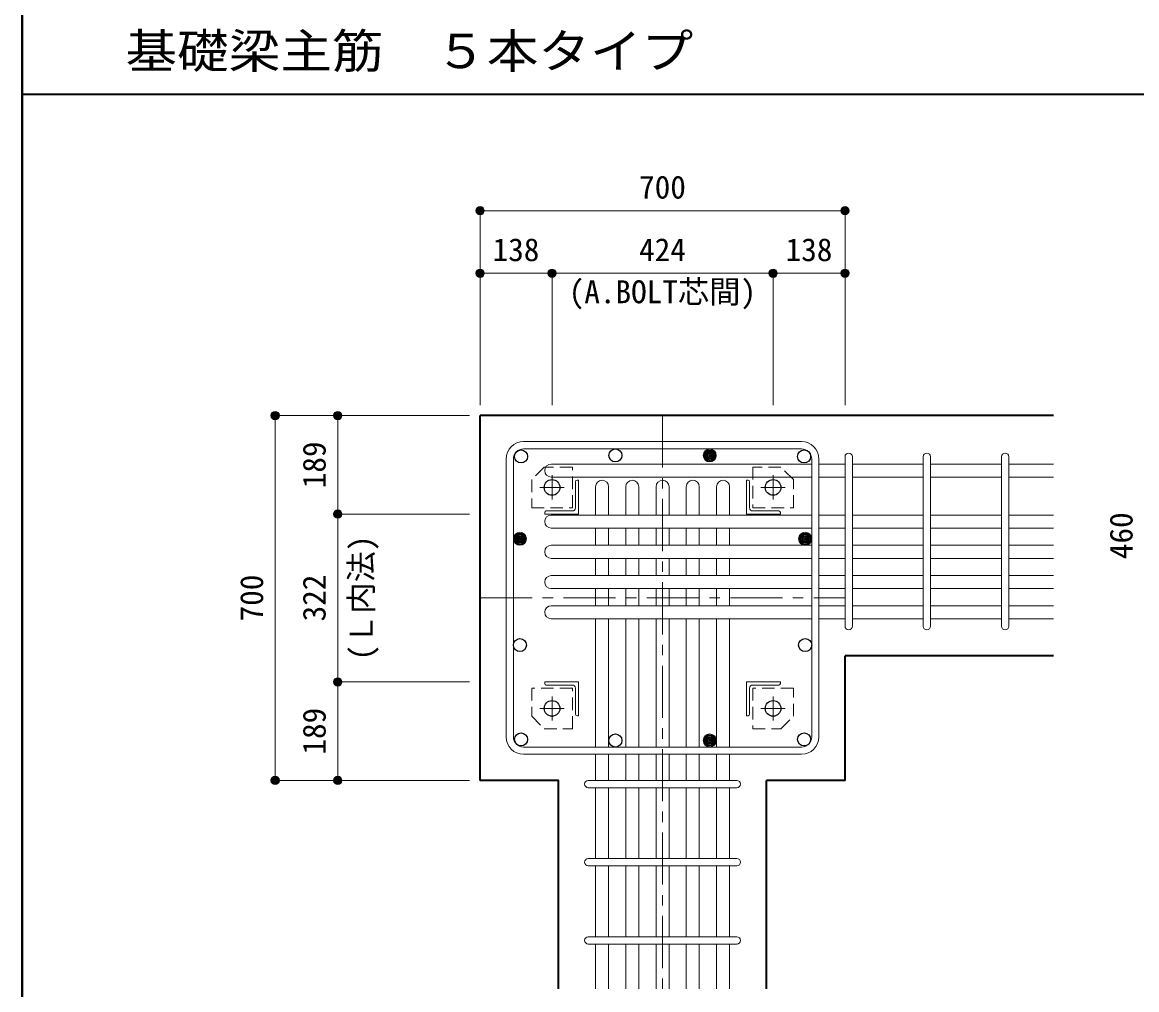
# Model space of a CAD drawing. Units: millimetres at full size, sheet at 1:20. Extents: x -3982 to 3969, y -2797 to 2801.
# Drawn here: x -3982 to -1844, y -1866 to -10 of the extents above; entities that cross this region are included whole.
import ezdxf
from ezdxf.enums import TextEntityAlignment as Align

# ---------------------------------------------------------------- set-up
doc = ezdxf.new("R2010")
doc.units = ezdxf.units.MM
doc.header["$LTSCALE"] = 20
doc.header["$PDMODE"] = 32
doc.header["$PDSIZE"] = 12
doc.linetypes.add('CHAIN1', pattern=[8, 5, -1, 1, -1])
doc.linetypes.add('DASHED1', pattern=[1.8, 1.2, -0.6])
for name, color, linetype, lineweight in [('6-1_躯体線', 2, 'Continuous', 35), ('6-2_A.Bolt_', 4, 'Continuous', 9), ('6-3_柱型主筋', 4, 'Continuous', 9), ('6-4_フープ', 7, 'Continuous', 18), ('6-5_梁主筋', 7, 'Continuous', 18), ('6-6_S.T.P.', 7, 'Continuous', 18), ('6-7_文字', 7, 'Continuous', 18), ('6-9', 4, 'DASHED1', 9), ('6-D_寸法', 4, 'Continuous', 9), ('F-0_枠', 6, 'Continuous', 40)]:
    doc.layers.add(name, color=color, linetype=linetype, lineweight=lineweight)
doc.styles.add('ＭＳ ゴシック', font='')
doc.styles.get('ＭＳ ゴシック').set_extended_font_data('MS Gothic')

msp = doc.modelspace()

# ---------------------------------------------------------------- linework, layer by layer
at = {"layer": '6-1_躯体線'}
for p, q in [((-2003.87, -764.67), (-3103.87, -764.67)), ((-3103.87, -1464.67), (-3103.87, -764.67)), ((-2003.87, -1225.67), (-2403.87, -1225.67)), ((-2403.87, -1464.67), (-2403.87, -1225.67)), ((-2554.37, -1864.67), (-2554.37, -1464.67)), ((-2403.87, -1464.67), (-2554.37, -1464.67))]:
    msp.add_line(p, q, dxfattribs=at)
msp.add_lwpolyline([(-2953.37, -1864.67), (-2953.37, -1464.67), (-3103.87, -1464.67)], dxfattribs=at)
at = {"layer": '6-2_A.Bolt_', "linetype": 'CHAIN1'}
for p, q in [((-2965.87, -925.87), (-2965.87, -879.37)), ((-2541.87, -925.87), (-2541.87, -879.37)), ((-2942.67, -902.67), (-2989.17, -902.67)), ((-2565.07, -902.67), (-2518.57, -902.67)), ((-2965.87, -1303.47), (-2965.87, -1349.97)), ((-2541.87, -1303.47), (-2541.87, -1349.97)), ((-2942.67, -1326.67), (-2989.17, -1326.67)), ((-2565.07, -1326.67), (-2518.57, -1326.67))]:
    msp.add_line(p, q, dxfattribs=at)
at = {"layer": '6-2_A.Bolt_'}
for p, q in [((-2920.87, -891.67), (-2920.87, -941.67)), ((-2914.87, -888.67), (-2917.87, -888.67)), ((-2914.87, -888.67), (-2914.87, -953.67)), ((-2592.87, -888.67), (-2589.87, -888.67)), ((-2592.87, -888.67), (-2592.87, -953.67)), ((-2586.87, -891.67), (-2586.87, -941.67)), ((-2979.87, -953.67), (-2979.87, -950.67)), ((-2979.87, -953.67), (-2914.87, -953.67)), ((-2976.87, -947.67), (-2926.87, -947.67)), ((-2527.87, -953.67), (-2592.87, -953.67)), ((-2530.87, -947.67), (-2580.87, -947.67)), ((-2527.87, -953.67), (-2527.87, -950.67)), ((-2979.87, -1275.67), (-2914.87, -1275.67)), ((-2979.87, -1275.67), (-2979.87, -1278.67)), ((-2976.87, -1281.67), (-2926.87, -1281.67)), ((-2914.87, -1340.67), (-2914.87, -1275.67)), ((-2527.87, -1275.67), (-2592.87, -1275.67)), ((-2592.87, -1340.67), (-2592.87, -1275.67)), ((-2530.87, -1281.67), (-2580.87, -1281.67)), ((-2527.87, -1275.67), (-2527.87, -1278.67)), ((-2920.87, -1337.67), (-2920.87, -1287.67)), ((-2586.87, -1337.67), (-2586.87, -1287.67)), ((-2914.87, -1340.67), (-2917.87, -1340.67)), ((-2592.87, -1340.67), (-2589.87, -1340.67))]:
    msp.add_line(p, q, dxfattribs=at)
at = {"layer": '6-2_A.Bolt_', "color": 3, "lineweight": 25}
for centre in [(-2965.87, -902.67), (-2541.87, -902.67), (-2965.87, -1326.67), (-2541.87, -1326.67)]:
    msp.add_circle(centre, 15, dxfattribs=at)
at = {"layer": '6-2_A.Bolt_'}
for centre, radius, start, end in [((-2917.87, -891.67), 3, 90, 180), ((-2589.87, -891.67), 3, 0, 90), ((-2976.87, -950.67), 3, 90, 180), ((-2926.87, -941.67), 6, 270, 0), ((-2580.87, -941.67), 6, 180, 270), ((-2530.87, -950.67), 3, 0, 90), ((-2976.87, -1278.67), 3, 180, 270), ((-2926.87, -1287.67), 6, 0, 90), ((-2580.87, -1287.67), 6, 90, 180), ((-2530.87, -1278.67), 3, 270, 0), ((-2917.87, -1337.67), 3, 180, 270), ((-2589.87, -1337.67), 3, 270, 0)]:
    msp.add_arc(centre, radius, start, end, dxfattribs=at)
at = {"layer": '6-3_柱型主筋', "color": 3, "lineweight": 25}
for centre in [(-3025.32, -843.22), (-2844.35, -841.17), (-2482.42, -843.22), (-3027.37, -1205.16), (-2480.37, -1205.16), (-3025.32, -1386.12), (-2844.35, -1388.17), (-2482.42, -1386.12)]:
    msp.add_circle(centre, 12.5, dxfattribs=at)
at = {"layer": '6-3_柱型主筋'}
for centre, radius in [((-2663.38, -841.17), 12.5), ((-2663.38, -841.17), 11), ((-2663.38, -841.17), 9.5), ((-2663.38, -841.17), 8), ((-2663.38, -841.17), 6.5), ((-2663.38, -841.17), 5), ((-2663.38, -841.17), 3.5), ((-2663.38, -841.17), 2), ((-2663.38, -841.17), 0.5), ((-3027.37, -1001.17), 12.5), ((-3027.37, -1001.17), 11), ((-3027.37, -1001.17), 9.5), ((-3027.37, -1001.17), 8), ((-3027.37, -1001.17), 6.5), ((-3027.37, -1001.17), 5), ((-3027.37, -1001.17), 3.5), ((-3027.37, -1001.17), 2), ((-3027.37, -1001.17), 0.5), ((-2480.37, -1001.17), 12.5), ((-2480.37, -1001.17), 11), ((-2480.37, -1001.17), 9.5), ((-2480.37, -1001.17), 8), ((-2480.37, -1001.17), 6.5), ((-2480.37, -1001.17), 5), ((-2480.37, -1001.17), 3.5), ((-2480.37, -1001.17), 2), ((-2480.37, -1001.17), 0.5), ((-2663.38, -1388.17), 12.5), ((-2663.38, -1388.17), 11), ((-2663.38, -1388.17), 9.5), ((-2663.38, -1388.17), 8), ((-2663.38, -1388.17), 6.5), ((-2663.38, -1388.17), 5), ((-2663.38, -1388.17), 3.5), ((-2663.38, -1388.17), 2), ((-2663.38, -1388.17), 0.5)]:
    msp.add_circle(centre, radius, dxfattribs=at)
at = {"layer": '6-4_フープ'}
for p, q in [((-2487.37, -814.67), (-3020.37, -814.67)), ((-2487.37, -828.67), (-3020.37, -828.67)), ((-3053.87, -1381.17), (-3053.87, -848.17)), ((-3039.87, -1381.17), (-3039.87, -848.17)), ((-2467.87, -1381.17), (-2467.87, -848.17)), ((-2453.87, -1381.17), (-2453.87, -848.17)), ((-2487.37, -1400.67), (-3020.37, -1400.67)), ((-2487.37, -1414.67), (-3020.37, -1414.67))]:
    msp.add_line(p, q, dxfattribs=at)
for centre, radius, start, end in [((-3020.37, -848.17), 33.5, 90, 180), ((-3020.37, -848.17), 19.5, 90, 180), ((-2487.37, -848.17), 33.5, 0, 90), ((-2487.37, -848.17), 19.5, 0, 90), ((-3020.37, -1381.17), 33.5, 180, 270), ((-3020.37, -1381.17), 19.5, 180, 270), ((-2487.37, -1381.17), 19.5, 270, 0), ((-2487.37, -1381.17), 33.5, 270, 0)]:
    msp.add_arc(centre, radius, start, end, dxfattribs=at)
at = {"layer": '6-5_梁主筋'}
for p, q in [((-2967.37, -857.72), (-2467.87, -857.72)), ((-2403.87, -857.72), (-2453.87, -857.72)), ((-2253.87, -857.72), (-2389.87, -857.72)), ((-2103.87, -857.72), (-2239.87, -857.72)), ((-2003.87, -857.72), (-2089.87, -857.72)), ((-2967.37, -882.72), (-2467.87, -882.72)), ((-2403.87, -882.72), (-2453.87, -882.72)), ((-2253.87, -882.72), (-2389.87, -882.72)), ((-2103.87, -882.72), (-2239.87, -882.72)), ((-2003.87, -882.72), (-2089.87, -882.72)), ((-2882.37, -901.17), (-2882.37, -955.67)), ((-2857.37, -901.17), (-2857.37, -955.67)), ((-2824.37, -901.17), (-2824.37, -955.67)), ((-2799.37, -901.17), (-2799.37, -955.67)), ((-2766.37, -901.17), (-2766.37, -955.67)), ((-2741.37, -901.17), (-2741.37, -955.67)), ((-2708.37, -901.17), (-2708.37, -955.67)), ((-2683.37, -901.17), (-2683.37, -955.67)), ((-2650.37, -901.17), (-2650.37, -955.67)), ((-2625.37, -901.17), (-2625.37, -955.67)), ((-2967.37, -955.67), (-2467.87, -955.67)), ((-2403.87, -955.67), (-2453.87, -955.67)), ((-2253.87, -955.67), (-2389.87, -955.67)), ((-2103.87, -955.67), (-2239.87, -955.67)), ((-2003.87, -955.67), (-2089.87, -955.67)), ((-2967.37, -980.67), (-2467.87, -980.67)), ((-2882.37, -980.67), (-2882.37, -1013.67)), ((-2857.37, -980.67), (-2857.37, -1013.67)), ((-2824.37, -980.67), (-2824.37, -1013.67)), ((-2799.37, -980.67), (-2799.37, -1013.67)), ((-2766.37, -980.67), (-2766.37, -1013.67)), ((-2741.37, -980.67), (-2741.37, -1013.67)), ((-2708.37, -980.67), (-2708.37, -1013.67)), ((-2683.37, -980.67), (-2683.37, -1013.67)), ((-2650.37, -980.67), (-2650.37, -1013.67)), ((-2625.37, -980.67), (-2625.37, -1013.67)), ((-2403.87, -980.67), (-2453.87, -980.67)), ((-2253.87, -980.67), (-2389.87, -980.67)), ((-2103.87, -980.67), (-2239.87, -980.67)), ((-2003.87, -980.67), (-2089.87, -980.67)), ((-2967.37, -1013.67), (-2467.87, -1013.67)), ((-2403.87, -1013.67), (-2453.87, -1013.67)), ((-2253.87, -1013.67), (-2389.87, -1013.67)), ((-2103.87, -1013.67), (-2239.87, -1013.67)), ((-2003.87, -1013.67), (-2089.87, -1013.67)), ((-2967.37, -1038.67), (-2467.87, -1038.67)), ((-2882.37, -1038.67), (-2882.37, -1071.67)), ((-2857.37, -1038.67), (-2857.37, -1071.67)), ((-2824.37, -1038.67), (-2824.37, -1071.67)), ((-2799.37, -1038.67), (-2799.37, -1071.67)), ((-2766.37, -1038.67), (-2766.37, -1071.67)), ((-2741.37, -1038.67), (-2741.37, -1071.67)), ((-2708.37, -1038.67), (-2708.37, -1071.67)), ((-2683.37, -1038.67), (-2683.37, -1071.67)), ((-2650.37, -1038.67), (-2650.37, -1071.67)), ((-2625.37, -1038.67), (-2625.37, -1071.67)), ((-2403.87, -1038.67), (-2453.87, -1038.67)), ((-2253.87, -1038.67), (-2389.87, -1038.67)), ((-2103.87, -1038.67), (-2239.87, -1038.67)), ((-2003.87, -1038.67), (-2089.87, -1038.67)), ((-2967.37, -1071.67), (-2467.87, -1071.67)), ((-2403.87, -1071.67), (-2453.87, -1071.67)), ((-2253.87, -1071.67), (-2389.87, -1071.67)), ((-2103.87, -1071.67), (-2239.87, -1071.67)), ((-2003.87, -1071.67), (-2089.87, -1071.67)), ((-2967.37, -1096.67), (-2467.87, -1096.67)), ((-2882.37, -1096.67), (-2882.37, -1129.67)), ((-2857.37, -1096.67), (-2857.37, -1129.67)), ((-2824.37, -1096.67), (-2824.37, -1129.67)), ((-2799.37, -1096.67), (-2799.37, -1129.67)), ((-2766.37, -1096.67), (-2766.37, -1129.67)), ((-2741.37, -1096.67), (-2741.37, -1129.67)), ((-2708.37, -1096.67), (-2708.37, -1129.67)), ((-2683.37, -1096.67), (-2683.37, -1129.67)), ((-2650.37, -1096.67), (-2650.37, -1129.67)), ((-2625.37, -1096.67), (-2625.37, -1129.67)), ((-2403.87, -1096.67), (-2453.87, -1096.67)), ((-2253.87, -1096.67), (-2389.87, -1096.67)), ((-2103.87, -1096.67), (-2239.87, -1096.67)), ((-2003.87, -1096.67), (-2089.87, -1096.67)), ((-2967.37, -1129.67), (-2467.87, -1129.67)), ((-2403.87, -1129.67), (-2453.87, -1129.67)), ((-2253.87, -1129.67), (-2389.87, -1129.67)), ((-2103.87, -1129.67), (-2239.87, -1129.67)), ((-2003.87, -1129.67), (-2089.87, -1129.67)), ((-2967.37, -1154.67), (-2467.87, -1154.67)), ((-2882.37, -1154.67), (-2882.37, -1400.67)), ((-2857.37, -1154.67), (-2857.37, -1400.67)), ((-2824.37, -1154.67), (-2824.37, -1400.67)), ((-2799.37, -1154.67), (-2799.37, -1400.67)), ((-2766.37, -1154.67), (-2766.37, -1400.67)), ((-2741.37, -1154.67), (-2741.37, -1400.67)), ((-2708.37, -1154.67), (-2708.37, -1400.67)), ((-2683.37, -1154.67), (-2683.37, -1400.67)), ((-2650.37, -1154.67), (-2650.37, -1400.67)), ((-2625.37, -1154.67), (-2625.37, -1400.67)), ((-2403.87, -1154.67), (-2453.87, -1154.67)), ((-2253.87, -1154.67), (-2389.87, -1154.67)), ((-2103.87, -1154.67), (-2239.87, -1154.67)), ((-2003.87, -1154.67), (-2089.87, -1154.67)), ((-2882.37, -1414.67), (-2882.37, -1464.67)), ((-2857.37, -1414.67), (-2857.37, -1464.67)), ((-2824.37, -1414.67), (-2824.37, -1464.67)), ((-2799.37, -1414.67), (-2799.37, -1464.67)), ((-2766.37, -1414.67), (-2766.37, -1464.67)), ((-2741.37, -1414.67), (-2741.37, -1464.67)), ((-2708.37, -1414.67), (-2708.37, -1464.67)), ((-2683.37, -1414.67), (-2683.37, -1464.67)), ((-2650.37, -1414.67), (-2650.37, -1464.67)), ((-2625.37, -1414.67), (-2625.37, -1464.67)), ((-2882.37, -1478.67), (-2882.37, -1614.67)), ((-2857.37, -1478.67), (-2857.37, -1614.67)), ((-2824.37, -1478.67), (-2824.37, -1614.67)), ((-2799.37, -1478.67), (-2799.37, -1614.67)), ((-2766.37, -1478.67), (-2766.37, -1614.67)), ((-2741.37, -1478.67), (-2741.37, -1614.67)), ((-2708.37, -1478.67), (-2708.37, -1614.67)), ((-2683.37, -1478.67), (-2683.37, -1614.67)), ((-2650.37, -1478.67), (-2650.37, -1614.67)), ((-2625.37, -1478.67), (-2625.37, -1614.67)), ((-2882.37, -1628.67), (-2882.37, -1764.67)), ((-2857.37, -1628.67), (-2857.37, -1764.67)), ((-2824.37, -1628.67), (-2824.37, -1764.67)), ((-2799.37, -1628.67), (-2799.37, -1764.67)), ((-2766.37, -1628.67), (-2766.37, -1764.67)), ((-2741.37, -1628.67), (-2741.37, -1764.67)), ((-2708.37, -1628.67), (-2708.37, -1764.67)), ((-2683.37, -1628.67), (-2683.37, -1764.67)), ((-2650.37, -1628.67), (-2650.37, -1764.67)), ((-2625.37, -1628.67), (-2625.37, -1764.67)), ((-2882.37, -1778.67), (-2882.37, -1864.67)), ((-2857.37, -1778.67), (-2857.37, -1864.67)), ((-2824.37, -1778.67), (-2824.37, -1864.67)), ((-2799.37, -1778.67), (-2799.37, -1864.67)), ((-2766.37, -1778.67), (-2766.37, -1864.67)), ((-2741.37, -1778.67), (-2741.37, -1864.67)), ((-2708.37, -1778.67), (-2708.37, -1864.67)), ((-2683.37, -1778.67), (-2683.37, -1864.67)), ((-2650.37, -1778.67), (-2650.37, -1864.67)), ((-2625.37, -1778.67), (-2625.37, -1864.67))]:
    msp.add_line(p, q, dxfattribs=at)
for centre, start, end in [((-2967.37, -870.22), 90, 180), ((-2967.37, -870.22), 180, 270), ((-2869.87, -901.17), 90, 180), ((-2869.87, -901.17), 0, 90), ((-2811.87, -901.17), 90, 180), ((-2811.87, -901.17), 0, 90), ((-2753.87, -901.17), 90, 180), ((-2753.87, -901.17), 0, 90), ((-2695.87, -901.17), 90, 180), ((-2695.87, -901.17), 0, 90), ((-2637.87, -901.17), 90, 180), ((-2637.87, -901.17), 0, 90), ((-2967.37, -968.17), 90, 180), ((-2967.37, -968.17), 180, 270), ((-2967.37, -1026.17), 90, 180), ((-2967.37, -1026.17), 180, 270), ((-2967.37, -1084.17), 90, 180), ((-2967.37, -1084.17), 180, 270), ((-2967.37, -1142.17), 90, 180), ((-2967.37, -1142.17), 180, 270)]:
    msp.add_arc(centre, 12.5, start, end, dxfattribs=at)
at = {"layer": '6-6_S.T.P.'}
for p, q in [((-2403.87, -1168.67), (-2403.87, -843.72)), ((-2403.87, -1168.67), (-2403.87, -844.11)), ((-2403.87, -1168.67), (-2403.87, -844.11)), ((-2403.87, -1168.67), (-2403.87, -844.11)), ((-2389.87, -1168.67), (-2389.87, -843.72)), ((-2389.87, -1168.67), (-2389.87, -844.11)), ((-2389.87, -1168.67), (-2389.87, -844.11)), ((-2389.87, -1168.67), (-2389.87, -844.11)), ((-2253.87, -1168.67), (-2253.87, -843.72)), ((-2239.87, -1168.67), (-2239.87, -843.72)), ((-2103.87, -1168.67), (-2103.87, -843.72)), ((-2089.87, -1168.67), (-2089.87, -843.72)), ((-2896.37, -1464.67), (-2611.76, -1464.67)), ((-2896.37, -1478.67), (-2611.76, -1478.67)), ((-2896.37, -1614.67), (-2611.76, -1614.67)), ((-2896.37, -1628.67), (-2611.76, -1628.67)), ((-2896.37, -1764.67), (-2611.76, -1764.67)), ((-2896.37, -1778.67), (-2611.76, -1778.67))]:
    msp.add_line(p, q, dxfattribs=at)
for centre, start, end in [((-2396.87, -843.72), 0, 180), ((-2396.87, -843.72), 0, 180), ((-2396.87, -843.72), 0, 180), ((-2396.87, -843.72), 0, 180), ((-2246.87, -843.72), 0, 180), ((-2096.87, -843.72), 0, 180), ((-2396.87, -1168.67), 180, 0), ((-2396.87, -1168.67), 180, 0), ((-2396.87, -1168.67), 180, 0), ((-2396.87, -1168.67), 180, 0), ((-2246.87, -1168.67), 180, 0), ((-2096.87, -1168.67), 180, 0), ((-2896.37, -1471.67), 90, 270), ((-2896.37, -1471.67), 90, 270), ((-2896.37, -1471.67), 90, 270), ((-2896.37, -1471.67), 90, 270), ((-2611.37, -1471.67), 270, 90), ((-2611.37, -1471.67), 270, 90), ((-2611.37, -1471.67), 270, 90), ((-2611.37, -1471.67), 270, 90), ((-2896.37, -1621.67), 90, 270), ((-2611.37, -1621.67), 270, 90), ((-2896.37, -1771.67), 90, 270), ((-2611.37, -1771.67), 270, 90)]:
    msp.add_arc(centre, 7, start, end, dxfattribs=at)
at = {"layer": '6-9'}
for points in [[(-3004.87, -887.67), (-3004.87, -941.67), (-2926.87, -941.67), (-2926.87, -863.67), (-2980.87, -863.67)], [(-2526.87, -863.67), (-2580.87, -863.67), (-2580.87, -941.67), (-2502.87, -941.67), (-2502.87, -887.67)], [(-2980.87, -1365.67), (-2926.87, -1365.67), (-2926.87, -1287.67), (-3004.87, -1287.67), (-3004.87, -1341.67)], [(-2502.87, -1341.67), (-2502.87, -1287.67), (-2580.87, -1287.67), (-2580.87, -1365.67), (-2526.87, -1365.67)]]:
    msp.add_lwpolyline(points, close=True, dxfattribs=at)
at = {"layer": '6-D_寸法'}
for p, q in [((-3103.87, -371.65), (-2403.87, -371.65)), ((-2403.87, -371.65), (-2403.87, -491.65)), ((-3103.87, -491.65), (-2965.87, -491.65)), ((-2965.87, -491.65), (-2965.87, -744.67)), ((-2965.87, -491.65), (-2541.87, -491.65)), ((-2541.87, -491.65), (-2541.87, -744.67)), ((-2541.87, -491.65), (-2403.87, -491.65)), ((-2403.87, -491.65), (-2403.87, -744.67)), ((-3496.89, -764.67), (-3376.89, -764.67)), ((-3496.89, -764.67), (-3496.89, -1464.67)), ((-3376.89, -764.67), (-3123.87, -764.67)), ((-3376.89, -764.67), (-3376.89, -953.67)), ((-3376.89, -953.67), (-3123.87, -953.67)), ((-3376.89, -953.67), (-3376.89, -1275.67)), ((-3376.89, -1275.67), (-3123.87, -1275.67)), ((-3376.89, -1275.67), (-3376.89, -1464.67))]:
    msp.add_line(p, q, dxfattribs=at)
at = {"layer": '6-D_寸法', "linetype": 'CHAIN1'}
for p, q in [((-2753.87, -764.67), (-2753.87, -1864.67)), ((-3103.87, -1114.67), (-2403.87, -1114.67))]:
    msp.add_line(p, q, dxfattribs=at)
at = {"layer": '6-D_寸法'}
for points in [[(-3103.87, -371.65), (-3103.87, -491.65), (-3103.87, -744.67)], [(-3496.89, -1464.67), (-3376.89, -1464.67), (-3123.87, -1464.67)]]:
    msp.add_lwpolyline(points, dxfattribs=at)
for centre, radius in [((-3103.87, -371.65), 8), ((-3103.87, -371.65), 7.2), ((-3103.87, -371.65), 6.4), ((-3103.87, -371.65), 5.6), ((-3103.87, -371.65), 4.8), ((-3103.87, -371.65), 4), ((-3103.87, -371.65), 3.2), ((-3103.87, -371.65), 2.4), ((-3103.87, -371.65), 1.6), ((-3103.87, -371.65), 0.8), ((-2403.87, -371.65), 8), ((-2403.87, -371.65), 7.2), ((-2403.87, -371.65), 6.4), ((-2403.87, -371.65), 5.6), ((-2403.87, -371.65), 4.8), ((-2403.87, -371.65), 4), ((-2403.87, -371.65), 3.2), ((-2403.87, -371.65), 2.4), ((-2403.87, -371.65), 1.6), ((-2403.87, -371.65), 0.8), ((-3103.87, -491.65), 8), ((-3103.87, -491.65), 7.2), ((-3103.87, -491.65), 6.4), ((-3103.87, -491.65), 5.6), ((-3103.87, -491.65), 4.8), ((-3103.87, -491.65), 4), ((-3103.87, -491.65), 3.2), ((-3103.87, -491.65), 2.4), ((-3103.87, -491.65), 1.6), ((-3103.87, -491.65), 0.8), ((-2965.87, -491.65), 8), ((-2965.87, -491.65), 7.2), ((-2965.87, -491.65), 6.4), ((-2965.87, -491.65), 5.6), ((-2965.87, -491.65), 4.8), ((-2965.87, -491.65), 4), ((-2965.87, -491.65), 3.2), ((-2965.87, -491.65), 2.4), ((-2965.87, -491.65), 1.6), ((-2965.87, -491.65), 0.8), ((-2541.87, -491.65), 8), ((-2541.87, -491.65), 7.2), ((-2541.87, -491.65), 6.4), ((-2541.87, -491.65), 5.6), ((-2541.87, -491.65), 4.8), ((-2541.87, -491.65), 4), ((-2541.87, -491.65), 3.2), ((-2541.87, -491.65), 2.4), ((-2541.87, -491.65), 1.6), ((-2541.87, -491.65), 0.8), ((-2403.87, -491.65), 8), ((-2403.87, -491.65), 7.2), ((-2403.87, -491.65), 6.4), ((-2403.87, -491.65), 5.6), ((-2403.87, -491.65), 4.8), ((-2403.87, -491.65), 4), ((-2403.87, -491.65), 3.2), ((-2403.87, -491.65), 2.4), ((-2403.87, -491.65), 1.6), ((-2403.87, -491.65), 0.8), ((-3496.89, -764.67), 8), ((-3496.89, -764.67), 7.2), ((-3496.89, -764.67), 6.4), ((-3496.89, -764.67), 5.6), ((-3496.89, -764.67), 4.8), ((-3496.89, -764.67), 4), ((-3496.89, -764.67), 3.2), ((-3496.89, -764.67), 2.4), ((-3496.89, -764.67), 1.6), ((-3496.89, -764.67), 0.8), ((-3376.89, -764.67), 8), ((-3376.89, -764.67), 7.2), ((-3376.89, -764.67), 6.4), ((-3376.89, -764.67), 5.6), ((-3376.89, -764.67), 4.8), ((-3376.89, -764.67), 4), ((-3376.89, -764.67), 3.2), ((-3376.89, -764.67), 2.4), ((-3376.89, -764.67), 1.6), ((-3376.89, -764.67), 0.8), ((-3376.89, -953.67), 8), ((-3376.89, -953.67), 7.2), ((-3376.89, -953.67), 6.4), ((-3376.89, -953.67), 5.6), ((-3376.89, -953.67), 4.8), ((-3376.89, -953.67), 4), ((-3376.89, -953.67), 3.2), ((-3376.89, -953.67), 2.4), ((-3376.89, -953.67), 1.6), ((-3376.89, -953.67), 0.8), ((-3376.89, -1275.67), 8), ((-3376.89, -1275.67), 7.2), ((-3376.89, -1275.67), 6.4), ((-3376.89, -1275.67), 5.6), ((-3376.89, -1275.67), 4.8), ((-3376.89, -1275.67), 4), ((-3376.89, -1275.67), 3.2), ((-3376.89, -1275.67), 2.4), ((-3376.89, -1275.67), 1.6), ((-3376.89, -1275.67), 0.8), ((-3496.89, -1464.67), 8), ((-3496.89, -1464.67), 7.2), ((-3496.89, -1464.67), 6.4), ((-3496.89, -1464.67), 5.6), ((-3496.89, -1464.67), 4.8), ((-3496.89, -1464.67), 4), ((-3496.89, -1464.67), 3.2), ((-3496.89, -1464.67), 2.4), ((-3496.89, -1464.67), 1.6), ((-3496.89, -1464.67), 0.8), ((-3376.89, -1464.67), 8), ((-3376.89, -1464.67), 7.2), ((-3376.89, -1464.67), 6.4), ((-3376.89, -1464.67), 5.6), ((-3376.89, -1464.67), 4.8), ((-3376.89, -1464.67), 4), ((-3376.89, -1464.67), 3.2), ((-3376.89, -1464.67), 2.4), ((-3376.89, -1464.67), 1.6), ((-3376.89, -1464.67), 0.8)]:
    msp.add_circle(centre, radius, dxfattribs=at)
at = {"layer": '6-D_寸法', "color": 7}
for p in [(-3103.87, -371.65), (-2403.87, -371.65), (-3103.87, -491.65), (-2965.87, -491.65), (-2541.87, -491.65), (-2403.87, -491.65), (-3496.89, -764.67), (-3376.89, -764.67), (-3376.89, -953.67), (-3376.89, -1275.67), (-3496.89, -1464.67), (-3376.89, -1464.67)]:
    msp.add_point(p, dxfattribs=at)
at = {"layer": 'F-0_枠'}
msp.add_line((-3981.92, 2800.77), (-3981.92, -2796.83), dxfattribs=at)
at = {"layer": 'F-0_枠', "color": 2, "lineweight": 35}
msp.add_line((-3981.92, -148.03), (2482.4, -148.03), dxfattribs=at)

# ---------------------------------------------------------------- texts
at = {"layer": '6-7_文字', "color": 2, "style": 'ＭＳ ゴシック', "width": 1.1}
msp.add_text('\u3000\u3000基礎梁主筋\u3000５本タイプ', height=65.98, dxfattribs=at).set_placement((-3981.92, -118.03), align=Align.BOTTOM_LEFT)
at = {"layer": '6-D_寸法', "style": 'ＭＳ ゴシック'}
for s, p in [('700', (-2798.87, -361.65)), ('138', (-3079.87, -481.65)), ('424', (-2798.87, -481.65)), ('138', (-2517.87, -481.65)), ('(A.BOLT芯間)', (-2933.87, -562.38))]:
    msp.add_text(s, height=43.99, dxfattribs=at).set_placement(p, align=Align.BOTTOM_LEFT)
for s, p in [('189', (-3386.89, -904.17)), ('460', (-1839.2, -1040.17)), ('(Ｌ内法)', (-3296.68, -1234.67)), ('700', (-3506.89, -1159.67)), ('322', (-3386.89, -1159.67)), ('189', (-3386.89, -1415.17))]:
    msp.add_text(s, height=43.99, rotation=90, dxfattribs=at).set_placement(p, align=Align.BOTTOM_LEFT)

doc.saveas('drawing.dxf')
